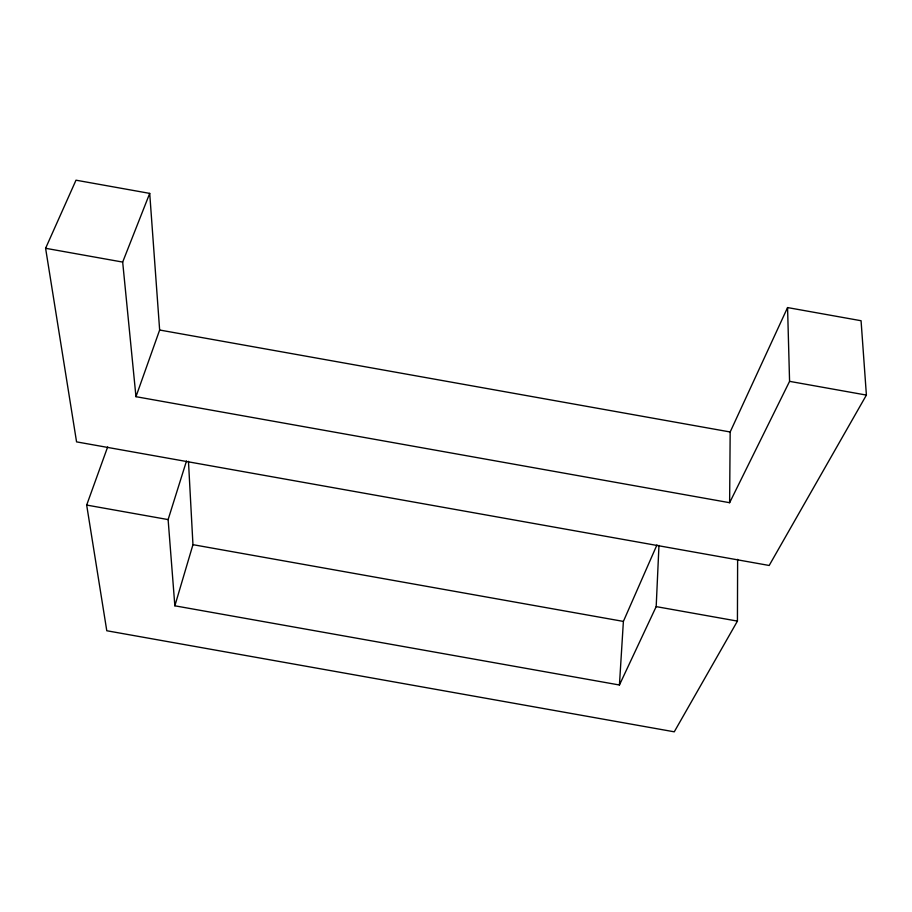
<?xml version="1.0" encoding="UTF-8"?>
<svg xmlns="http://www.w3.org/2000/svg" width="912" height="912" viewBox="0 0 912 912"><rect width="100%" height="100%" fill="white"/><g stroke="black" fill="none" stroke-linecap="round" stroke-linejoin="round"><path stroke-width="1.37" d="M107.662 446.937L86.674 505.066L106.784 630.751L674.264 731.812L737.432 621.106L737.626 559.352M729.623 502.706L730.17 431.98L787.569 307.572L861.065 320.728L866.4 395.09L769.181 565.474L76.562 441.875L45.6 248.292L76.004 180.188L149.716 193.39L159.646 330.019L135.968 396.686L729.623 502.706L789.575 381.353L787.569 307.572M186.493 461.005L168.116 519.589L174.853 605.807L619.43 685.003L656.184 606.617L658.966 545.433M619.43 685.003L623.386 621.414L656.948 544.931M174.853 605.807L192.956 544.669L188.465 461.324M135.968 396.686L122.675 262.075L149.716 193.39M45.6 248.292L122.675 262.075M789.575 381.353L866.4 395.09M159.646 330.019L730.17 431.98M86.674 505.066L168.116 519.589M656.184 606.617L737.432 621.106M192.956 544.669L623.386 621.414"/></g></svg>
